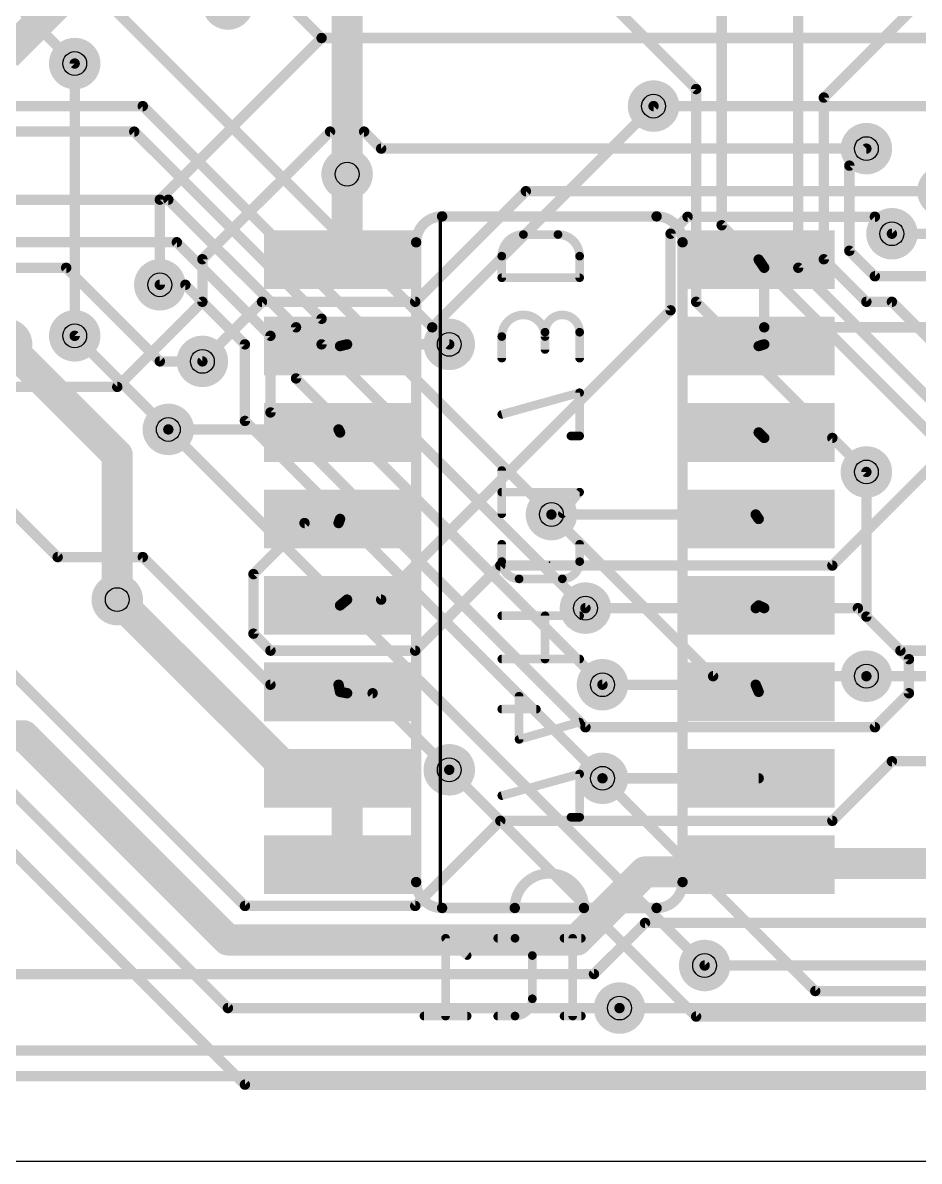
# Model space of a CAD drawing. Extents: x 0 to 200, y 0 to 49.
# Drawn here: x 66.74 to 79.9, y 0 to 16.72 of the extents above; entities that cross this region are included whole.
import ezdxf

# ---------------------------------------------------------------- set-up
doc = ezdxf.new("R2010")
doc.units = 0
for name, color, linetype in [('1', 12, 'CONTINUOUS'), ('16', 132, 'CONTINUOUS'), ('18', 110, 'CONTINUOUS'), ('20', 31, 'CONTINUOUS'), ('22', 253, 'CONTINUOUS'), ('24', 53, 'CONTINUOUS'), ('26', 253, 'CONTINUOUS'), ('28', 253, 'CONTINUOUS'), ('30', 253, 'CONTINUOUS'), ('32', 253, 'CONTINUOUS'), ('44', 253, 'CONTINUOUS'), ('52', 253, 'CONTINUOUS')]:
    doc.layers.add(name, color=color, linetype=linetype)

# ---------------------------------------------------------------- blocks, each defined once
blk = doc.blocks.new('RECT')
blk.add_solid([(-0.5, -0.5), (0.5, -0.5), (-0.5, 0.5), (0.5, 0.5)])
blk = doc.blocks.new('ROUNDV')
at = {"const_width": 0.5}
blk.add_lwpolyline([(0, -0.25, 1), (0, 0.25, 1), (0, -0.25)], format="xyb", dxfattribs=at)

msp = doc.modelspace()

# ---------------------------------------------------------------- linework, layer by layer
at = {"layer": '1'}
for points, const_width in [([(67.5, 16.125), (60.875, 22.75)], 0.1524), ([(85.125, 22.25), (78.5, 15.625)], 0.1524), ([(77, 21.875), (77, 13.75)], 0.1524), ([(64.125, 20.875), (72.75, 12.25)], 0.1524), ([(78.125, 13.125), (78.125, 17.875)], 0.1524), ([(71.5, 17), (71.5, 14.5)], 0.4572), ([(76.625, 15.75), (75.25, 17.125)], 0.1524), ([(76.625, 12.625), (76.625, 15.75)], 0.1524), ([(64.25, 15.5), (68.5, 15.5)], 0.1524), ([(68.5, 15.5), (74.5, 9.5)], 0.1524), ([(72.75, 12.25), (76, 15.5)], 0.1524), ([(78.5, 15.625), (78.5, 13.25)], 0.1524), ([(63.625, 15.125), (68.375, 15.125)], 0.1524), ([(68.375, 15.125), (71.125, 12.375)], 0.1524), ([(79.125, 14.875), (78.875, 14.625)], 0.1524), ([(78.875, 14.625), (78.875, 13.375)], 0.1524), ([(63.625, 14.125), (68.875, 14.125)], 0.1524), ([(68.875, 14.125), (70.75, 12.25)], 0.1524), ([(77, 13.75), (80.125, 10.625)], 0.1524), ([(62.25, 13.5), (69, 13.5)], 0.1524), ([(69, 13.5), (70.375, 12.125)], 0.1524), ([(92.5, 13.625), (79.5, 13.625)], 0.1524), ([(78.875, 13.375), (79.25, 13)], 0.1524), ([(78.5, 13.25), (79.125, 12.625)], 0.1524), ([(60.625, 13.125), (67.375, 13.125)], 0.1524), ([(67.375, 13.125), (68.75, 11.75)], 0.1524), ([(81, 10.25), (78.125, 13.125)], 0.1524), ([(79.25, 13), (89.875, 13)], 0.1524), ([(68.75, 12.875), (69.125, 12.875)], 0.1524), ([(69.125, 12.875), (70, 12)], 0.1524), ([(79.125, 10.125), (76.625, 12.625)], 0.1524), ([(79.125, 12.625), (79.5, 12.625)], 0.1524), ([(79.5, 12.625), (81.625, 10.5)], 0.1524), ([(71.125, 12.375), (71.125, 12)], 0.1524), ([(66.5, 12), (68.125, 10.375)], 0.4572), ([(70.75, 12.25), (70.75, 11.5)], 0.1524), ([(72.75, 12.25), (73, 12)], 0.1524), ([(68.875, 10.75), (67.5, 12.125)], 0.1524), ([(70, 12), (70, 10.875)], 0.1524), ([(70.375, 12.125), (70.375, 11)], 0.1524), ([(71.125, 12), (75, 8.125)], 0.1524), ([(68.75, 11.75), (69.375, 11.75)], 0.1524), ([(70.75, 11.5), (75.25, 7)], 0.1524), ([(70.375, 11), (75, 6.375)], 0.1524), ([(70, 10.875), (75.25, 5.625)], 0.1524), ([(68.875, 10.75), (76.75, 2.875)], 0.1524), ([(68.125, 10.375), (68.125, 8.25)], 0.4572), ([(79.125, 8), (79.125, 10.125)], 0.1524), ([(74.5, 9.5), (76.875, 7.125)], 0.1524), ([(79.75, 7.375), (79.125, 8)], 0.1524), ([(70, 1.125), (63.625, 7.5)], 0.1524), ([(64.625, 7.375), (69.75, 2.25)], 0.1524), ([(79.75, 6.875), (79.75, 7.375)], 0.1524), ([(76.875, 7.125), (79.125, 7.125)], 0.1524), ([(79.25, 6.375), (79.75, 6.875)], 0.1524), ([(75, 6.375), (79.25, 6.375)], 0.1524), ([(73, 5.75), (76.625, 2.125)], 0.1524), ([(75.25, 5.625), (78.375, 2.5)], 0.1524), ([(78.375, 2.5), (89.875, 2.5)], 0.1524), ([(69.75, 2.25), (75.5, 2.25)], 0.1524), ([(76.625, 2.125), (90, 2.125)], 0.1524), ([(184.75, 1.125), (70, 1.125)], 0.1524)]:
    msp.add_lwpolyline(points, dxfattribs=dict(at, const_width=const_width))
for points, const_width in [([(67.4731, 16.0981, 1), (67.5269, 16.1519)], 0.0762), ([(76.6631, 15.75, 1), (76.5869, 15.75)], 0.0762), ([(76.5981, 15.7231, 1), (76.6519, 15.7769)], 0.0762), ([(68.5269, 15.5269, 1), (68.4731, 15.4731)], 0.0762), ([(68.5, 15.4619, 1), (68.5, 15.5381)], 0.0762), ([(76.0269, 15.4731, 1), (75.9731, 15.5269)], 0.0762), ([(78.5381, 15.625, 1), (78.4619, 15.625)], 0.0762), ([(78.4731, 15.6519, 1), (78.5269, 15.5981)], 0.0762), ([(68.4019, 15.1519, 1), (68.3481, 15.0981)], 0.0762), ([(68.375, 15.0869, 1), (68.375, 15.1631)], 0.0762), ([(79.1519, 14.8481, 1), (79.0981, 14.9019)], 0.0762), ([(71.3857, 14.5, 1), (71.6143, 14.5)], 0.2286), ([(78.9131, 14.625, 1), (78.8369, 14.625)], 0.0762), ([(78.8481, 14.6519, 1), (78.9019, 14.5981)], 0.0762), ([(68.9019, 14.1519, 1), (68.8481, 14.0981)], 0.0762), ([(68.875, 14.0869, 1), (68.875, 14.1631)], 0.0762), ([(76.9619, 13.75, 1), (77.0381, 13.75)], 0.0762), ([(77.0269, 13.7769, 1), (76.9731, 13.7231)], 0.0762), ([(69.0269, 13.5269, 1), (68.9731, 13.4731)], 0.0762), ([(69, 13.4619, 1), (69, 13.5381)], 0.0762), ([(79.5, 13.6631, 1), (79.5, 13.5869)], 0.0762), ([(78.8369, 13.375, 1), (78.9131, 13.375)], 0.0762), ([(78.9019, 13.4019, 1), (78.8481, 13.3481)], 0.0762), ([(78.4619, 13.25, 1), (78.5381, 13.25)], 0.0762), ([(78.5269, 13.2769, 1), (78.4731, 13.2231)], 0.0762), ([(67.4019, 13.1519, 1), (67.3481, 13.0981)], 0.0762), ([(67.375, 13.0869, 1), (67.375, 13.1631)], 0.0762), ([(78.0869, 13.125, 1), (78.1631, 13.125)], 0.0762), ([(78.1519, 13.1519, 1), (78.0981, 13.0981)], 0.0762), ([(79.25, 13.0381, 1), (79.25, 12.9619)], 0.0762), ([(79.2231, 12.9731, 1), (79.2769, 13.0269)], 0.0762), ([(68.75, 12.9131, 1), (68.75, 12.8369)], 0.0762), ([(69.1519, 12.9019, 1), (69.0981, 12.8481)], 0.0762), ([(69.125, 12.8369, 1), (69.125, 12.9131)], 0.0762), ([(76.5869, 12.625, 1), (76.6631, 12.625)], 0.0762), ([(76.6519, 12.6519, 1), (76.5981, 12.5981)], 0.0762), ([(79.125, 12.6631, 1), (79.125, 12.5869)], 0.0762), ([(79.0981, 12.5981, 1), (79.1519, 12.6519)], 0.0762), ([(79.5269, 12.6519, 1), (79.4731, 12.5981)], 0.0762), ([(79.5, 12.5869, 1), (79.5, 12.6631)], 0.0762), ([(71.1631, 12.375, 1), (71.0869, 12.375)], 0.0762), ([(71.0981, 12.3481, 1), (71.1519, 12.4019)], 0.0762), ([(70.7881, 12.25, 1), (70.7119, 12.25)], 0.0762), ([(70.7231, 12.2231, 1), (70.7769, 12.2769)], 0.0762), ([(72.7769, 12.2769, 1), (72.7231, 12.2231)], 0.0762), ([(72.7231, 12.2769, 1), (72.7769, 12.2231)], 0.0762), ([(72.7231, 12.2231, 1), (72.7769, 12.2769)], 0.0762), ([(67.5269, 12.1519, 1), (67.4731, 12.0981)], 0.0762), ([(70.0381, 12, 1), (69.9619, 12)], 0.0762), ([(69.9731, 11.9731, 1), (70.0269, 12.0269)], 0.0762), ([(70.4131, 12.125, 1), (70.3369, 12.125)], 0.0762), ([(70.3481, 12.0981, 1), (70.4019, 12.1519)], 0.0762), ([(71.1519, 12.0269, 1), (71.0981, 11.9731)], 0.0762), ([(72.9731, 11.9731, 1), (73.0269, 12.0269)], 0.0762), ([(71.0869, 12, 1), (71.1631, 12)], 0.0762), ([(68.75, 11.7881, 1), (68.75, 11.7119)], 0.0762), ([(68.7231, 11.7231, 1), (68.7769, 11.7769)], 0.0762), ([(69.375, 11.7119, 1), (69.375, 11.7881)], 0.0762), ([(70.7769, 11.5269, 1), (70.7231, 11.4731)], 0.0762), ([(70.7119, 11.5, 1), (70.7881, 11.5)], 0.0762), ([(70.3369, 11, 1), (70.4131, 11)], 0.0762), ([(70.4019, 11.0269, 1), (70.3481, 10.9731)], 0.0762), ([(69.9619, 10.875, 1), (70.0381, 10.875)], 0.0762), ([(70.0269, 10.9019, 1), (69.9731, 10.8481)], 0.0762), ([(68.9019, 10.7769, 1), (68.8481, 10.7231)], 0.0762), ([(68.8481, 10.7231, 1), (68.9019, 10.7769)], 0.0762), ([(68.2393, 10.375, 1), (68.0107, 10.375)], 0.2286), ([(68.0442, 10.2942, 1), (68.2058, 10.4558)], 0.2286), ([(79.1631, 10.125, 1), (79.0869, 10.125)], 0.0762), ([(79.0981, 10.0981, 1), (79.1519, 10.1519)], 0.0762), ([(74.5269, 9.5269, 1), (74.4731, 9.4731)], 0.0762), ([(74.4731, 9.4731, 1), (74.5269, 9.5269)], 0.0762), ([(68.0107, 8.25, 1), (68.2393, 8.25)], 0.2286), ([(74.9731, 8.0981, 1), (75.0269, 8.1519)], 0.0762), ([(79.0869, 8, 1), (79.1631, 8)], 0.0762), ([(79.1519, 8.0269, 1), (79.0981, 7.9731)], 0.0762), ([(79.7881, 7.375, 1), (79.7119, 7.375)], 0.0762), ([(79.7231, 7.3481, 1), (79.7769, 7.4019)], 0.0762), ([(76.875, 7.1631, 1), (76.875, 7.0869)], 0.0762), ([(79.125, 7.0869, 1), (79.125, 7.1631)], 0.0762), ([(75.2231, 6.9731, 1), (75.2769, 7.0269)], 0.0762), ([(76.8481, 7.0981, 1), (76.9019, 7.1519)], 0.0762), ([(79.7119, 6.875, 1), (79.7881, 6.875)], 0.0762), ([(79.7769, 6.8481, 1), (79.7231, 6.9019)], 0.0762), ([(75, 6.4131, 1), (75, 6.3369)], 0.0762), ([(74.9731, 6.3481, 1), (75.0269, 6.4019)], 0.0762), ([(79.2231, 6.4019, 1), (79.2769, 6.3481)], 0.0762), ([(79.25, 6.3369, 1), (79.25, 6.4131)], 0.0762), ([(73.0269, 5.7769, 1), (72.9731, 5.7231)], 0.0762), ([(75.2769, 5.6519, 1), (75.2231, 5.5981)], 0.0762), ([(75.2231, 5.5981, 1), (75.2769, 5.6519)], 0.0762), ([(76.7231, 2.8481, 1), (76.7769, 2.9019)], 0.0762), ([(78.375, 2.5381, 1), (78.375, 2.4619)], 0.0762), ([(78.3481, 2.4731, 1), (78.4019, 2.5269)], 0.0762), ([(69.75, 2.2881, 1), (69.75, 2.2119)], 0.0762), ([(69.7231, 2.2231, 1), (69.7769, 2.2769)], 0.0762), ([(75.5, 2.2119, 1), (75.5, 2.2881)], 0.0762), ([(76.625, 2.1631, 1), (76.625, 2.0869)], 0.0762), ([(76.5981, 2.0981, 1), (76.6519, 2.1519)], 0.0762), ([(70, 1.1631, 1), (70, 1.0869)], 0.0762), ([(69.9731, 1.0981, 1), (70.0269, 1.1519)], 0.0762)]:
    msp.add_lwpolyline(points, format="xyb", dxfattribs=dict(at, const_width=const_width))
at = {"layer": '16'}
for points, const_width in [([(71.125, 16.5), (68.25, 19.375)], 0.1524), ([(67.25, 17), (66.5, 16.25)], 0.4572), ([(71.125, 16.5), (68.75, 14.125)], 0.1524), ([(82.625, 16.5), (71.125, 16.5)], 0.1524), ([(67.5, 12.125), (67.5, 16.125)], 0.1524), ([(76, 15.5), (82.125, 15.5)], 0.1524), ([(69.375, 13.25), (71.25, 15.125)], 0.1524), ([(71.25, 15.125), (71.75, 15.125)], 0.1524), ([(71.75, 15.125), (72, 14.875)], 0.1524), ([(72, 14.875), (79.125, 14.875)], 0.1524), ([(71.5, 14.5), (71.5, 13.25)], 0.4572), ([(72.5, 12.625), (74.125, 14.25)], 0.1524), ([(74.125, 14.25), (80.25, 14.25)], 0.1524), ([(68.75, 14.125), (68.75, 12.875)], 0.1524), ([(76.5, 13.875), (76.25, 13.625)], 0.1524), ([(79.25, 13.875), (76.5, 13.875)], 0.1524), ([(79.5, 13.625), (79.25, 13.875)], 0.1524), ([(76.25, 13.625), (76.25, 12.5)], 0.1524), ([(71.5, 13.25), (71.3966, 13.245)], 0.4572), ([(69.375, 12.625), (69.375, 13.25)], 0.1524), ([(77.625, 13.125), (77.5434, 13.245)], 0.1524), ([(77.625, 13.125), (77.625, 12.25)], 0.1524), ([(68.125, 11.375), (69.375, 12.625)], 0.1524), ([(69.375, 11.75), (70.25, 12.625)], 0.1524), ([(70.25, 12.625), (72.5, 12.625)], 0.1524), ([(76.25, 12.5), (72, 8.25)], 0.1524), ([(77.625, 12.25), (77.5434, 11.975)], 0.1524), ([(77.625, 12.25), (77.625, 12)], 0.1524), ([(81.25, 12.25), (77.625, 12.25)], 0.1524), ([(71.5, 12), (71.3966, 11.975)], 0.1524), ([(73, 12), (71.5, 12)], 0.1524), ([(77.625, 12), (77.5434, 11.975)], 0.1524), ([(78.625, 8.75), (81.875, 12)], 0.1524), ([(67.25, 8.875), (64.25, 11.875)], 0.1524), ([(65.625, 11.375), (68.125, 11.375)], 0.1524), ([(71.375, 10.75), (68.875, 10.75)], 0.1524), ([(71.375, 10.75), (71.3966, 10.705)], 0.1524), ([(77.625, 10.625), (77.5434, 10.705)], 0.1524), ([(78.625, 10.625), (77.625, 10.625)], 0.1524), ([(79.125, 10.125), (78.625, 10.625)], 0.1524), ([(63.75, 10), (70, 3.75)], 0.1524), ([(74.5, 9.5), (77.5, 9.5)], 0.1524), ([(77.5, 9.5), (77.5434, 9.435)], 0.1524), ([(70.875, 9.375), (70.125, 8.625)], 0.1524), ([(71.375, 9.375), (70.875, 9.375)], 0.1524), ([(71.375, 9.375), (71.3966, 9.435)], 0.1524), ([(68.5, 8.875), (67.25, 8.875)], 0.1524), ([(70.375, 7), (68.5, 8.875)], 0.1524), ([(70.125, 8.625), (70.125, 7.75)], 0.1524), ([(72.5, 7.5), (73.75, 8.75)], 0.1524), ([(73.75, 8.75), (78.625, 8.75)], 0.1524), ([(68.125, 8.25), (70.625, 5.75)], 0.4572), ([(71.5, 8.25), (71.3966, 8.165)], 0.1524), ([(72, 8.25), (71.5, 8.25)], 0.1524), ([(75, 8.125), (77.5, 8.125)], 0.1524), ([(77.5, 8.125), (77.5434, 8.165)], 0.1524), ([(77.625, 8.125), (77.5434, 8.165)], 0.1524), ([(77.625, 8.125), (79, 8.125)], 0.1524), ([(79, 8.125), (79.625, 7.5)], 0.1524), ([(70.125, 7.75), (70.375, 7.5)], 0.1524), ([(70.375, 7.5), (72.5, 7.5)], 0.1524), ([(79.625, 7.5), (82.875, 7.5)], 0.1524), ([(79.125, 7.125), (80.25, 7.125)], 0.1524), ([(71.375, 7), (70.375, 7)], 0.1524), ([(71.375, 7), (71.3966, 6.895)], 0.1524), ([(75.25, 7), (77.5, 7)], 0.1524), ([(77.5, 7), (77.5434, 6.895)], 0.1524), ([(71.5, 6.875), (71.3966, 6.895)], 0.1524), ([(71.5, 6.875), (71.875, 6.875)], 0.1524), ([(71.875, 6.875), (73, 5.75)], 0.1524), ([(66.75, 6.25), (62.125, 6.25)], 0.4572), ([(69.75, 3.25), (66.75, 6.25)], 0.4572), ([(70.625, 5.75), (71.25, 5.75)], 0.4572), ([(71.25, 5.75), (71.3966, 5.625)], 0.4572), ([(71.5, 5.625), (71.3966, 5.625)], 0.4572), ([(71.5, 5.625), (71.5, 4.375)], 0.4572), ([(78.625, 5), (79.5, 5.875)], 0.1524), ([(79.5, 5.875), (80.625, 5.875)], 0.1524), ([(75.25, 5.625), (77.5434, 5.625)], 0.1524), ([(72.5, 3.75), (73.75, 5)], 0.1524), ([(73.75, 5), (78.625, 5)], 0.1524), ([(71.5, 4.375), (71.3966, 4.355)], 0.4572), ([(77.375, 4.25), (77.5434, 4.355)], 0.4572), ([(77.625, 4.375), (77.5434, 4.355)], 0.4572), ([(82.25, 4.375), (77.625, 4.375)], 0.4572), ([(75.875, 4.25), (74.875, 3.25)], 0.4572), ([(77.375, 4.25), (75.875, 4.25)], 0.4572), ([(70, 3.75), (72.5, 3.75)], 0.1524), ([(75.125, 2.75), (75.875, 3.5)], 0.1524), ([(75.875, 3.5), (81.75, 3.5)], 0.1524), ([(74.875, 3.25), (69.75, 3.25)], 0.4572), ([(76.75, 2.875), (91.625, 2.875)], 0.1524), ([(52.5, 2.75), (75.125, 2.75)], 0.1524), ([(75.5, 2.25), (92.75, 2.25)], 0.1524), ([(147.125, 1.625), (53.125, 1.625)], 0.1524), ([(148, 1.25), (30.375, 1.25)], 0.1524)]:
    msp.add_lwpolyline(points, dxfattribs=dict(at, const_width=const_width))
for points, const_width in [([(71.125, 16.5381, 1), (71.125, 16.4619)], 0.0762), ([(71.1519, 16.4731, 1), (71.0981, 16.5269)], 0.0762), ([(71.0981, 16.4731, 1), (71.1519, 16.5269)], 0.0762), ([(67.5381, 16.125, 1), (67.4619, 16.125)], 0.0762), ([(76, 15.5381, 1), (76, 15.4619)], 0.0762), ([(71.25, 15.1631, 1), (71.25, 15.0869)], 0.0762), ([(71.2769, 15.0981, 1), (71.2231, 15.1519)], 0.0762), ([(71.7769, 15.1519, 1), (71.7231, 15.0981)], 0.0762), ([(71.75, 15.0869, 1), (71.75, 15.1631)], 0.0762), ([(72, 14.9131, 1), (72, 14.8369)], 0.0762), ([(71.9731, 14.8481, 1), (72.0269, 14.9019)], 0.0762), ([(79.125, 14.8369, 1), (79.125, 14.9131)], 0.0762), ([(71.6143, 14.5, 1), (71.3857, 14.5)], 0.2286), ([(74.125, 14.2881, 1), (74.125, 14.2119)], 0.0762), ([(74.1519, 14.2231, 1), (74.0981, 14.2769)], 0.0762), ([(68.7881, 14.125, 1), (68.7119, 14.125)], 0.0762), ([(68.7231, 14.1519, 1), (68.7769, 14.0981)], 0.0762), ([(76.5, 13.9131, 1), (76.5, 13.8369)], 0.0762), ([(76.5269, 13.8481, 1), (76.4731, 13.9019)], 0.0762), ([(79.2769, 13.9019, 1), (79.2231, 13.8481)], 0.0762), ([(79.25, 13.8369, 1), (79.25, 13.9131)], 0.0762), ([(76.2881, 13.625, 1), (76.2119, 13.625)], 0.0762), ([(76.2231, 13.6519, 1), (76.2769, 13.5981)], 0.0762), ([(79.4731, 13.5981, 1), (79.5269, 13.6519)], 0.0762), ([(71.3911, 13.3592, 1), (71.4021, 13.1308)], 0.2286), ([(71.5055, 13.1358, 1), (71.4945, 13.3642)], 0.2286), ([(69.4131, 13.25, 1), (69.3369, 13.25)], 0.0762), ([(69.3481, 13.2769, 1), (69.4019, 13.2231)], 0.0762), ([(71.3857, 13.25, 1), (71.6143, 13.25)], 0.2286), ([(77.5749, 13.2664, 1), (77.5119, 13.2236)], 0.0762), ([(77.6631, 13.125, 1), (77.5869, 13.125)], 0.0762), ([(77.5935, 13.1036, 1), (77.6565, 13.1464)], 0.0762), ([(68.7119, 12.875, 1), (68.7881, 12.875)], 0.0762), ([(69.3369, 12.625, 1), (69.4131, 12.625)], 0.0762), ([(69.4019, 12.5981, 1), (69.3481, 12.6519)], 0.0762), ([(70.25, 12.6631, 1), (70.25, 12.5869)], 0.0762), ([(70.2769, 12.5981, 1), (70.2231, 12.6519)], 0.0762), ([(72.4731, 12.6519, 1), (72.5269, 12.5981)], 0.0762), ([(72.5, 12.5869, 1), (72.5, 12.6631)], 0.0762), ([(76.2769, 12.4731, 1), (76.2231, 12.5269)], 0.0762), ([(76.2119, 12.5, 1), (76.2881, 12.5)], 0.0762), ([(77.6631, 12.25, 1), (77.5869, 12.25)], 0.0762), ([(77.625, 12.2881, 1), (77.625, 12.2119)], 0.0762), ([(77.5869, 12.25, 1), (77.6631, 12.25)], 0.0762), ([(77.6615, 12.2392, 1), (77.5885, 12.2608)], 0.0762), ([(67.4619, 12.125, 1), (67.5381, 12.125)], 0.0762), ([(71.3876, 12.012, 1), (71.4056, 11.938)], 0.0762), ([(71.5, 12.0381, 1), (71.5, 11.9619)], 0.0762), ([(71.509, 11.963, 1), (71.491, 12.037)], 0.0762), ([(73, 11.9619, 1), (73, 12.0381)], 0.0762), ([(77.5322, 12.0114, 1), (77.5546, 11.9386)], 0.0762), ([(77.6362, 11.9636, 1), (77.6138, 12.0364)], 0.0762), ([(77.5069, 11.9858, 1), (77.5799, 11.9642)], 0.0762), ([(77.5869, 12, 1), (77.6631, 12)], 0.0762), ([(69.3481, 11.7769, 1), (69.4019, 11.7231)], 0.0762), ([(68.0981, 11.4019, 1), (68.1519, 11.3481)], 0.0762), ([(68.125, 11.3369, 1), (68.125, 11.4131)], 0.0762), ([(68.875, 10.7881, 1), (68.875, 10.7119)], 0.0762), ([(71.4093, 10.7665, 1), (71.3407, 10.7335)], 0.0762), ([(71.3623, 10.6885, 1), (71.4309, 10.7215)], 0.0762), ([(71.375, 10.7119, 1), (71.375, 10.7881)], 0.0762), ([(77.5701, 10.7322, 1), (77.5167, 10.6778)], 0.0762), ([(77.625, 10.6631, 1), (77.625, 10.5869)], 0.0762), ([(77.5983, 10.5978, 1), (77.6517, 10.6522)], 0.0762), ([(78.6519, 10.6519, 1), (78.5981, 10.5981)], 0.0762), ([(78.625, 10.5869, 1), (78.625, 10.6631)], 0.0762), ([(79.0981, 10.0981, 1), (79.1519, 10.1519)], 0.0762), ([(74.5, 9.5381, 1), (74.5, 9.4619)], 0.0762), ([(77.5317, 9.5212, 1), (77.4683, 9.4788)], 0.0762), ([(77.5, 9.4619, 1), (77.5, 9.5381)], 0.0762), ([(70.875, 9.4131, 1), (70.875, 9.3369)], 0.0762), ([(70.9019, 9.3481, 1), (70.8481, 9.4019)], 0.0762), ([(71.3392, 9.3879, 1), (71.4108, 9.3621)], 0.0762), ([(71.4324, 9.4221, 1), (71.3608, 9.4479)], 0.0762), ([(71.375, 9.3369, 1), (71.375, 9.4131)], 0.0762), ([(77.5117, 9.4138, 1), (77.5751, 9.4562)], 0.0762), ([(67.25, 8.9131, 1), (67.25, 8.8369)], 0.0762), ([(67.2231, 8.8481, 1), (67.2769, 8.9019)], 0.0762), ([(68.5269, 8.9019, 1), (68.4731, 8.8481)], 0.0762), ([(68.5, 8.8369, 1), (68.5, 8.9131)], 0.0762), ([(70.1631, 8.625, 1), (70.0869, 8.625)], 0.0762), ([(73.75, 8.7881, 1), (73.75, 8.7119)], 0.0762), ([(73.7769, 8.7231, 1), (73.7231, 8.7769)], 0.0762), ([(78.5981, 8.7769, 1), (78.6519, 8.7231)], 0.0762), ([(78.625, 8.7119, 1), (78.625, 8.7881)], 0.0762), ([(70.0981, 8.6519, 1), (70.1519, 8.5981)], 0.0762), ([(68.2058, 8.3308, 1), (68.0442, 8.1692)], 0.2286), ([(71.3724, 8.1944, 1), (71.4208, 8.1356)], 0.0762), ([(71.5, 8.2881, 1), (71.5, 8.2119)], 0.0762), ([(71.5242, 8.2206, 1), (71.4758, 8.2794)], 0.0762), ([(71.9731, 8.2769, 1), (72.0269, 8.2231)], 0.0762), ([(72, 8.2119, 1), (72, 8.2881)], 0.0762), ([(75, 8.1631, 1), (75, 8.0869)], 0.0762), ([(77.5, 8.0869, 1), (77.5, 8.1631)], 0.0762), ([(77.5602, 8.1992, 1), (77.5266, 8.1308)], 0.0762), ([(77.5692, 8.137, 1), (77.5176, 8.193)], 0.0762), ([(77.625, 8.1631, 1), (77.625, 8.0869)], 0.0762), ([(77.6082, 8.0908, 1), (77.6418, 8.1592)], 0.0762), ([(79.0269, 8.1519, 1), (78.9731, 8.0981)], 0.0762), ([(79, 8.0869, 1), (79, 8.1631)], 0.0762), ([(77.4742, 8.153, 1), (77.5258, 8.097)], 0.0762), ([(70.0869, 7.75, 1), (70.1631, 7.75)], 0.0762), ([(70.1519, 7.7769, 1), (70.0981, 7.7231)], 0.0762), ([(70.375, 7.5381, 1), (70.375, 7.4619)], 0.0762), ([(70.3481, 7.4731, 1), (70.4019, 7.5269)], 0.0762), ([(72.4731, 7.5269, 1), (72.5269, 7.4731)], 0.0762), ([(72.5, 7.4619, 1), (72.5, 7.5381)], 0.0762), ([(79.625, 7.5381, 1), (79.625, 7.4619)], 0.0762), ([(79.5981, 7.4731, 1), (79.6519, 7.5269)], 0.0762), ([(79.125, 7.1631, 1), (79.125, 7.0869)], 0.0762), ([(70.375, 7.0381, 1), (70.375, 6.9619)], 0.0762), ([(70.3481, 6.9731, 1), (70.4019, 7.0269)], 0.0762), ([(71.4123, 7.0077, 1), (71.3377, 6.9923)], 0.0762), ([(71.375, 6.9619, 1), (71.375, 7.0381)], 0.0762), ([(75.25, 7.0381, 1), (75.25, 6.9619)], 0.0762), ([(77.5352, 7.0146, 1), (77.4648, 6.9854)], 0.0762), ([(77.5, 6.9619, 1), (77.5, 7.0381)], 0.0762), ([(71.4038, 6.9324, 1), (71.3894, 6.8576)], 0.0762), ([(71.3593, 6.8873, 1), (71.4339, 6.9027)], 0.0762), ([(71.5, 6.9131, 1), (71.5, 6.8369)], 0.0762), ([(71.4928, 6.8376, 1), (71.5072, 6.9124)], 0.0762), ([(71.9019, 6.9019, 1), (71.8481, 6.8481)], 0.0762), ([(71.875, 6.8369, 1), (71.875, 6.9131)], 0.0762), ([(77.5082, 6.8804, 1), (77.5786, 6.9096)], 0.0762), ([(66.8308, 6.3308, 1), (66.6692, 6.1692)], 0.2286), ([(66.75, 6.1357, 1), (66.75, 6.3643)], 0.2286), ([(70.625, 5.8643, 1), (70.625, 5.6357)], 0.2286), ([(70.5442, 5.6692, 1), (70.7058, 5.8308)], 0.2286), ([(71.3242, 5.837, 1), (71.1758, 5.663)], 0.2286), ([(71.25, 5.6357, 1), (71.25, 5.8643)], 0.2286), ([(71.3966, 5.7393, 1), (71.3966, 5.5107)], 0.2286), ([(71.6143, 5.625, 1), (71.3857, 5.625)], 0.2286), ([(71.5, 5.5107, 1), (71.5, 5.7393)], 0.2286), ([(79.5, 5.9131, 1), (79.5, 5.8369)], 0.0762), ([(79.5269, 5.8481, 1), (79.4731, 5.9019)], 0.0762), ([(71.3224, 5.538, 1), (71.4708, 5.712)], 0.2286), ([(72.9731, 5.7231, 1), (73.0269, 5.7769)], 0.0762), ([(75.25, 5.6631, 1), (75.25, 5.5869)], 0.0762), ([(77.5434, 5.5869, 1), (77.5434, 5.6631)], 0.0762), ([(73.75, 5.0381, 1), (73.75, 4.9619)], 0.0762), ([(73.7769, 4.9731, 1), (73.7231, 5.0269)], 0.0762), ([(78.5981, 5.0269, 1), (78.6519, 4.9731)], 0.0762), ([(78.625, 4.9619, 1), (78.625, 5.0381)], 0.0762), ([(71.3749, 4.4672, 1), (71.4183, 4.2428)], 0.2286), ([(71.5217, 4.2628, 1), (71.4783, 4.4872)], 0.2286), ([(77.5162, 4.466, 1), (77.5706, 4.244)], 0.2286), ([(77.6039, 4.258, 1), (77.4829, 4.452)], 0.2286), ([(77.625, 4.4893, 1), (77.625, 4.2607)], 0.2286), ([(77.6522, 4.264, 1), (77.5978, 4.486)], 0.2286), ([(71.3857, 4.375, 1), (71.6143, 4.375)], 0.2286), ([(75.875, 4.3643, 1), (75.875, 4.1357)], 0.2286), ([(75.9558, 4.1692, 1), (75.7942, 4.3308)], 0.2286), ([(77.3145, 4.347, 1), (77.4355, 4.153)], 0.2286), ([(77.375, 4.1357, 1), (77.375, 4.3643)], 0.2286), ([(70, 3.7881, 1), (70, 3.7119)], 0.0762), ([(69.9731, 3.7231, 1), (70.0269, 3.7769)], 0.0762), ([(72.4731, 3.7769, 1), (72.5269, 3.7231)], 0.0762), ([(72.5, 3.7119, 1), (72.5, 3.7881)], 0.0762), ([(75.875, 3.5381, 1), (75.875, 3.4619)], 0.0762), ([(75.9019, 3.4731, 1), (75.8481, 3.5269)], 0.0762), ([(69.75, 3.3643, 1), (69.75, 3.1357)], 0.2286), ([(69.6692, 3.1692, 1), (69.8308, 3.3308)], 0.2286), ([(74.7942, 3.3308, 1), (74.9558, 3.1692)], 0.2286), ([(74.875, 3.1357, 1), (74.875, 3.3643)], 0.2286), ([(76.75, 2.9131, 1), (76.75, 2.8369)], 0.0762), ([(75.0981, 2.7769, 1), (75.1519, 2.7231)], 0.0762), ([(75.125, 2.7119, 1), (75.125, 2.7881)], 0.0762), ([(75.5, 2.2881, 1), (75.5, 2.2119)], 0.0762)]:
    msp.add_lwpolyline(points, format="xyb", dxfattribs=dict(at, const_width=const_width))
at = {"layer": '20'}
msp.add_line((0, 0), (200, 0), dxfattribs=at)
at = {"layer": '22'}
for points, const_width in [([(72.8952, 13.88, 0.4142), (72.5142, 13.499)], 0.1524), ([(72.8952, 13.9181, 1), (72.8952, 13.8419)], 0.0762), ([(72.8825, 13.88, 1), (72.8571, 13.88)], 0.0254), ([(72.8952, 13.8419, 1), (72.8952, 13.9181)], 0.0762), ([(76.4258, 13.499, 0.4142), (76.0448, 13.88)], 0.1524), ([(76.0448, 13.9181, 1), (76.0448, 13.8419)], 0.0762), ([(76.0448, 13.8419, 1), (76.0448, 13.9181)], 0.0762), ([(72.4761, 13.499, 1), (72.5523, 13.499)], 0.0762), ([(76.3877, 13.499, 1), (76.4639, 13.499)], 0.0762), ([(74.978, 3.72, 1), (73.962, 3.72)], 0.1524), ([(72.5142, 4.101, 0.4142), (72.8952, 3.72)], 0.1524), ([(72.5523, 4.101, 1), (72.4761, 4.101)], 0.0762), ([(76.0448, 3.72, 0.4142), (76.4258, 4.101)], 0.1524), ([(76.4639, 4.101, 1), (76.3877, 4.101)], 0.0762), ([(72.8952, 3.7581, 1), (72.8952, 3.6819)], 0.0762), ([(72.8571, 3.72, 1), (72.8825, 3.72)], 0.0254), ([(72.8952, 3.6819, 1), (72.8952, 3.7581)], 0.0762), ([(73.962, 3.7581, 1), (73.962, 3.6819)], 0.0762), ([(73.9239, 3.72, 1), (74.0001, 3.72)], 0.0762), ([(73.962, 3.6819, 1), (73.962, 3.7581)], 0.0762), ([(74.978, 3.7581, 1), (74.978, 3.6819)], 0.0762), ([(74.9399, 3.72, 1), (75.0161, 3.72)], 0.0762), ([(74.978, 3.6819, 1), (74.978, 3.7581)], 0.0762), ([(76.0448, 3.7581, 1), (76.0448, 3.6819)], 0.0762), ([(76.0448, 3.6819, 1), (76.0448, 3.7581)], 0.0762)]:
    msp.add_lwpolyline(points, format="xyb", dxfattribs=dict(at, const_width=const_width))
for points, const_width in [([(72.8952, 13.88), (76.0448, 13.88)], 0.1524), ([(72.8698, 3.72), (72.8698, 13.88)], 0.0508), ([(73.962, 3.72), (72.8952, 3.72)], 0.1524), ([(74.978, 3.72), (73.962, 3.72)], 0.1524), ([(76.0448, 3.72), (74.978, 3.72)], 0.1524)]:
    msp.add_lwpolyline(points, dxfattribs=dict(at, const_width=const_width))
at = {"layer": '24'}
msp.add_point((74.47, 8.8), dxfattribs=at)
at = {"layer": '26'}
for points, const_width in [([(72.9778, 3.2755, 1), (72.9142, 3.2755)], 0.0635), ([(72.9658, 3.3003, 1), (72.9262, 3.2507)], 0.0635), ([(73.7117, 3.3073, 1), (73.7117, 3.2437)], 0.0635), ([(73.9657, 3.3073, 1), (73.9657, 3.2437)], 0.0635), ([(74.2197, 3.0215, 0.4142), (73.9657, 3.2755)], 0.127), ([(73.9657, 3.2437, 1), (73.9657, 3.3073)], 0.0635), ([(74.6859, 3.3073, 1), (74.6859, 3.2437)], 0.0635), ([(74.8446, 3.2755, 1), (74.7811, 3.2755)], 0.0635), ([(74.9399, 3.2437, 1), (74.9399, 3.3073)], 0.0635), ([(73.2437, 2.9967, 1), (73.2833, 3.0463)], 0.0635), ([(74.2515, 3.0215, 1), (74.188, 3.0215)], 0.0635), ([(74.188, 3.0215, 1), (74.2515, 3.0215)], 0.0635), ([(73.9657, 2.1325, 0.4142), (74.2197, 2.3865)], 0.127), ([(74.2515, 2.3865, 1), (74.188, 2.3865)], 0.0635), ([(74.188, 2.3865, 1), (74.2515, 2.3865)], 0.0635), ([(72.6285, 2.1643, 1), (72.6285, 2.1008)], 0.0635), ([(73.2635, 2.1008, 1), (73.2635, 2.1643)], 0.0635), ([(73.7117, 2.1643, 1), (73.7117, 2.1008)], 0.0635), ([(73.9657, 2.1643, 1), (73.9657, 2.1008)], 0.0635), ([(73.9657, 2.1008, 1), (73.9657, 2.1643)], 0.0635), ([(74.6859, 2.1643, 1), (74.6859, 2.1008)], 0.0635), ([(74.9399, 2.1008, 1), (74.9399, 2.1643)], 0.0635), ([(72.9142, 2.1325, 1), (72.9778, 2.1325)], 0.0635), ([(74.7811, 2.1325, 1), (74.8446, 2.1325)], 0.0635)]:
    msp.add_lwpolyline(points, format="xyb", dxfattribs=dict(at, const_width=const_width))
at = {"layer": '26', "const_width": 0.127}
for points in [[(73.2635, 3.0215), (72.946, 3.2755)], [(72.946, 3.2755), (72.946, 2.1325)], [(73.9657, 3.2755), (73.7117, 3.2755)], [(74.9399, 3.2755), (74.6859, 3.2755)], [(74.8129, 3.2755), (74.8129, 2.1325)], [(74.2197, 2.3865), (74.2197, 3.0215)], [(73.2635, 2.1325), (72.6285, 2.1325)], [(73.7117, 2.1325), (73.9657, 2.1325)], [(74.9399, 2.1325), (74.6859, 2.1325)]]:
    msp.add_lwpolyline(points, dxfattribs=at)
at = {"layer": '28'}
for points, const_width in [([(74.089, 13.6133, 0.4142), (73.7715, 13.2958)], 0.127), ([(74.089, 13.645, 1), (74.089, 13.5815)], 0.0635), ([(74.089, 13.5815, 1), (74.089, 13.645)], 0.0635), ([(74.9145, 13.2958, 0.4142), (74.597, 13.6133)], 0.127), ([(74.597, 13.645, 1), (74.597, 13.5815)], 0.0635), ([(74.597, 13.5815, 1), (74.597, 13.645)], 0.0635), ([(73.8033, 13.2958, 1), (73.7398, 13.2958)], 0.0635), ([(73.7398, 13.2958, 1), (73.8033, 13.2958)], 0.0635), ([(74.9463, 13.2958, 1), (74.8828, 13.2958)], 0.0635), ([(74.8828, 13.2958, 1), (74.9463, 13.2958)], 0.0635), ([(73.7715, 13.01, 1), (73.7715, 12.9465)], 0.0635), ([(73.7398, 12.9783, 1), (73.8033, 12.9783)], 0.0635), ([(74.8828, 12.9783, 1), (74.9463, 12.9783)], 0.0635), ([(74.9145, 12.9465, 1), (74.9145, 13.01)], 0.0635), ([(74.4065, 12.1147, 1), (73.7715, 12.1147)], 0.127), ([(74.9145, 12.1782, 1), (74.4065, 12.1782)], 0.127), ([(74.4383, 12.1782, 1), (74.3748, 12.1782)], 0.0635), ([(74.3748, 12.1782, 1), (74.4383, 12.1782)], 0.0635), ([(74.9463, 12.1782, 1), (74.8828, 12.1782)], 0.0635), ([(74.8828, 12.1782, 1), (74.9463, 12.1782)], 0.0635), ([(73.8033, 12.1147, 1), (73.7398, 12.1147)], 0.0635), ([(73.7398, 12.1147, 1), (73.8033, 12.1147)], 0.0635), ([(74.3748, 12.1147, 1), (74.4383, 12.1147)], 0.0635), ([(74.3748, 11.9242, 1), (74.4383, 11.9242)], 0.0635), ([(73.7398, 11.7972, 1), (73.8033, 11.7972)], 0.0635), ([(74.8828, 11.7972, 1), (74.9463, 11.7972)], 0.0635), ([(74.9463, 11.2892, 1), (74.8828, 11.2892)], 0.0635), ([(74.923, 11.2586, 1), (74.906, 11.3198)], 0.0635), ([(73.763, 11.0023, 1), (73.78, 10.9411)], 0.0635), ([(74.7875, 10.6859, 1), (74.7875, 10.6224)], 0.0635), ([(74.9145, 10.6224, 1), (74.9145, 10.6859)], 0.0635), ([(74.8828, 10.6542, 1), (74.9463, 10.6542)], 0.0635), ([(73.8033, 10.1462, 1), (73.7398, 10.1462)], 0.0635), ([(73.7715, 9.8604, 1), (73.7715, 9.7969)], 0.0635), ([(74.9393, 9.8089, 1), (74.8897, 9.8485)], 0.0635), ([(74.9145, 9.7969, 1), (74.9145, 9.8604)], 0.0635), ([(73.7398, 9.5112, 1), (73.8033, 9.5112)], 0.0635), ([(74.6357, 9.531, 1), (74.6853, 9.4914)], 0.0635), ([(73.8033, 9.063, 1), (73.7398, 9.063)], 0.0635), ([(74.9463, 9.063, 1), (74.8828, 9.063)], 0.0635), ([(73.7715, 8.809, 0.4142), (74.0255, 8.555)], 0.127), ([(73.8033, 8.809, 1), (73.7398, 8.809)], 0.0635), ([(74.6605, 8.555, 0.4142), (74.9145, 8.809)], 0.127), ([(74.9463, 8.809, 1), (74.8828, 8.809)], 0.0635), ([(73.7398, 8.809, 1), (73.8033, 8.809)], 0.0635), ([(74.8828, 8.809, 1), (74.9463, 8.809)], 0.0635), ([(74.0255, 8.5867, 1), (74.0255, 8.5232)], 0.0635), ([(74.0255, 8.5232, 1), (74.0255, 8.5867)], 0.0635), ([(74.6605, 8.5867, 1), (74.6605, 8.5232)], 0.0635), ([(74.6605, 8.5232, 1), (74.6605, 8.5867)], 0.0635), ([(73.7715, 8.0444, 1), (73.7715, 7.9809)], 0.0635), ([(74.4383, 8.0126, 1), (74.3748, 8.0126)], 0.0635), ([(74.9145, 7.9809, 1), (74.9145, 8.0444)], 0.0635), ([(73.7715, 7.4093, 1), (73.7715, 7.3459)], 0.0635), ([(74.3748, 7.3776, 1), (74.4383, 7.3776)], 0.0635), ([(74.9145, 7.3459, 1), (74.9145, 7.4093)], 0.0635), ([(74.0573, 6.8315, 1), (73.9938, 6.8315)], 0.0635), ([(73.7715, 6.6727, 1), (73.7715, 6.6093)], 0.0635), ([(74.2795, 6.6093, 1), (74.2795, 6.6727)], 0.0635), ([(74.9232, 6.42, 1), (74.9058, 6.481)], 0.0635), ([(74.0168, 6.227, 1), (74.0342, 6.166)], 0.0635), ([(73.9938, 6.1965, 1), (74.0573, 6.1965)], 0.0635), ([(74.9463, 5.6885, 1), (74.8828, 5.6885)], 0.0635), ([(74.923, 5.6579, 1), (74.906, 5.7191)], 0.0635), ([(73.763, 5.4016, 1), (73.78, 5.3404)], 0.0635), ([(74.7875, 5.0853, 1), (74.7875, 5.0218)], 0.0635), ([(74.8828, 5.0535, 1), (74.9463, 5.0535)], 0.0635), ([(74.9145, 5.0218, 1), (74.9145, 5.0853)], 0.0635)]:
    msp.add_lwpolyline(points, format="xyb", dxfattribs=dict(at, const_width=const_width))
at = {"layer": '28', "const_width": 0.127}
for points in [[(74.597, 13.6133), (74.089, 13.6133)], [(73.7715, 13.2958), (73.7715, 12.9783)], [(74.9145, 12.9783), (74.9145, 13.2958)], [(73.7715, 12.9783), (74.9145, 12.9783)], [(74.4065, 12.1782), (74.4065, 11.9242)], [(74.9145, 11.7972), (74.9145, 12.1782)], [(73.7715, 11.7972), (73.7715, 12.1147)], [(74.9145, 11.2892), (73.7715, 10.9717)], [(74.9145, 10.6542), (74.9145, 11.2892)], [(74.7875, 10.6542), (74.9145, 10.6542)], [(73.7715, 9.5112), (73.7715, 10.1462)], [(74.9145, 9.8287), (73.7715, 9.8287)], [(74.6605, 9.5112), (74.9145, 9.8287)], [(73.7715, 9.063), (73.7715, 8.809)], [(74.9145, 8.809), (74.9145, 9.063)], [(74.0255, 8.555), (74.6605, 8.555)], [(74.9145, 8.0126), (73.7715, 8.0126)], [(74.4065, 7.3776), (74.4065, 8.0126)], [(73.7715, 7.3776), (74.9145, 7.3776)], [(74.0255, 6.1965), (74.0255, 6.8315)], [(74.2795, 6.641), (73.7715, 6.641)], [(74.9145, 6.4505), (74.0255, 6.1965)], [(74.9145, 5.6885), (73.7715, 5.371)], [(74.9145, 5.0535), (74.9145, 5.6885)], [(74.7875, 5.0535), (74.9145, 5.0535)]]:
    msp.add_lwpolyline(points, dxfattribs=at)
at = {"layer": '44'}
for centre in [(67.5, 16.125), (76, 15.5), (79.125, 14.875), (71.5, 14.5), (79.5, 13.625), (68.75, 12.875), (67.5, 12.125), (73, 12), (69.375, 11.75), (68.875, 10.75), (79.125, 10.125), (74.5, 9.5), (68.125, 8.25), (75, 8.125), (79.125, 7.125), (75.25, 7), (73, 5.75), (75.25, 5.625), (76.75, 2.875), (75.5, 2.25)]:
    msp.add_circle(centre, 0.175, dxfattribs=at)
at = {"layer": '52', "const_width": 0.1524}
for points in [[(72.5142, 4.101), (72.5142, 13.499)], [(76.4258, 13.499), (76.4258, 4.101)]]:
    msp.add_lwpolyline(points, dxfattribs=at)
at = {"layer": '52', "const_width": 0.0762}
for points in [[(72.5523, 13.499, 1), (72.4761, 13.499)], [(76.4639, 13.499, 1), (76.3877, 13.499)], [(72.4761, 4.101, 1), (72.5523, 4.101)], [(76.3877, 4.101, 1), (76.4639, 4.101)]]:
    msp.add_lwpolyline(points, format="xyb", dxfattribs=at)

# ---------------------------------------------------------------- block references
at = {"layer": '16', "xscale": 0.6604, "yscale": 2.032, "rotation": 90}
for p in [(71.3966, 13.245), (77.5434, 13.245), (71.3966, 11.975), (77.5434, 11.975), (71.3966, 10.705), (77.5434, 10.705), (71.3966, 9.435), (77.5434, 9.435), (71.3966, 8.165), (77.5434, 8.165), (71.3966, 6.895), (77.5434, 6.895), (71.3966, 5.625), (77.5434, 5.625), (71.3966, 4.355), (77.5434, 4.355)]:
    msp.add_blockref('RECT', p, dxfattribs=at)
at = {"layer": '18', "xscale": 0.7564, "yscale": 0.7564}
for p in [(69.75, 17), (69.75, 17), (67.5, 16.125), (67.5, 16.125), (76, 15.5), (76, 15.5), (79.125, 14.875), (79.125, 14.875), (71.5, 14.5), (71.5, 14.5), (80.25, 14.25), (80.25, 14.25), (79.5, 13.625), (79.5, 13.625), (68.75, 12.875), (68.75, 12.875), (66.5, 12), (66.5, 12), (67.5, 12.125), (67.5, 12.125), (73, 12), (73, 12), (69.375, 11.75), (69.375, 11.75), (68.875, 10.75), (68.875, 10.75), (79.125, 10.125), (79.125, 10.125), (74.5, 9.5), (74.5, 9.5), (68.125, 8.25), (68.125, 8.25), (75, 8.125), (75, 8.125), (75.25, 7), (75.25, 7), (79.125, 7.125), (79.125, 7.125), (73, 5.75), (73, 5.75), (75.25, 5.625), (75.25, 5.625), (76.75, 2.875), (76.75, 2.875), (75.5, 2.25), (75.5, 2.25)]:
    msp.add_blockref('ROUNDV', p, dxfattribs=at)
at = {"layer": '30', "xscale": 0.8636, "yscale": 2.2352, "rotation": 90}
for p in [(71.3966, 13.245), (77.5434, 13.245), (71.3966, 11.975), (77.5434, 11.975), (71.3966, 10.705), (77.5434, 10.705), (71.3966, 9.435), (77.5434, 9.435), (71.3966, 8.165), (77.5434, 8.165), (71.3966, 6.895), (77.5434, 6.895), (71.3966, 5.625), (77.5434, 5.625), (71.3966, 4.355), (77.5434, 4.355)]:
    msp.add_blockref('RECT', p, dxfattribs=at)
at = {"layer": '32', "xscale": 0.6604, "yscale": 2.032, "rotation": 90}
for p in [(71.3966, 13.245), (77.5434, 13.245), (71.3966, 11.975), (77.5434, 11.975), (71.3966, 10.705), (77.5434, 10.705), (71.3966, 9.435), (77.5434, 9.435), (71.3966, 8.165), (77.5434, 8.165), (71.3966, 6.895), (77.5434, 6.895), (71.3966, 5.625), (77.5434, 5.625), (71.3966, 4.355), (77.5434, 4.355)]:
    msp.add_blockref('RECT', p, dxfattribs=at)
at = {"layer": '52', "xscale": 0.508, "yscale": 1.143, "rotation": 90}
for p in [(71.9427, 13.245), (76.9973, 13.245), (71.9427, 11.975), (76.9973, 11.975), (71.9427, 10.705), (76.9973, 10.705), (71.9427, 9.435), (76.9973, 9.435), (71.9427, 8.165), (76.9973, 8.165), (71.9681, 6.895), (76.9973, 6.895), (71.9427, 5.625), (76.9973, 5.625), (71.9427, 4.355), (76.9973, 4.355)]:
    msp.add_blockref('RECT', p, dxfattribs=at)

doc.saveas('drawing.dxf')
